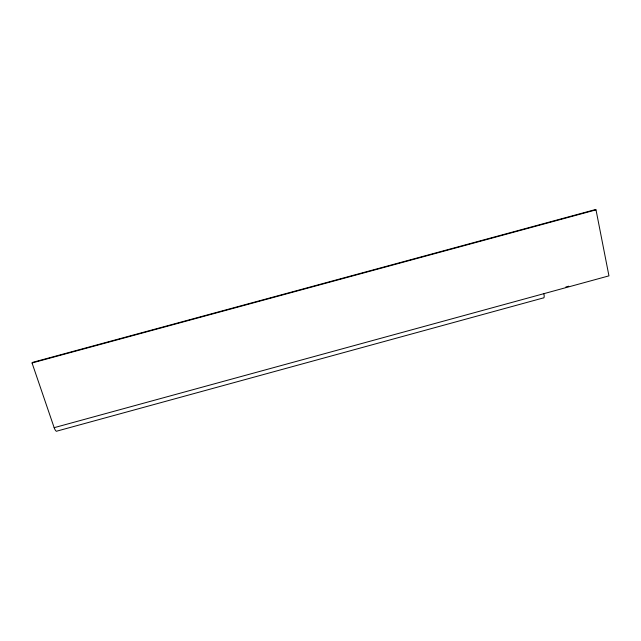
<?xml version="1.0" encoding="UTF-8"?>
<svg xmlns="http://www.w3.org/2000/svg" width="641" height="641" viewBox="0 0 641 641"><rect width="100%" height="100%" fill="white"/><g stroke="black" fill="none" stroke-linecap="round" stroke-linejoin="round"><path stroke-width="0.96" d="M32.05 362.974L32.779 362.317L594.944 209.695L596.01 209.863L608.95 275.862L54.164 427.675L32.05 362.974L596.01 209.863M565.883 286.984L568.751 286.198M54.164 427.675A5.497 1.715 75.6 0 0 57.177 431.032L543.207 297.969A5.416 1.506 74.1 0 0 543.88 293.674"/></g></svg>
